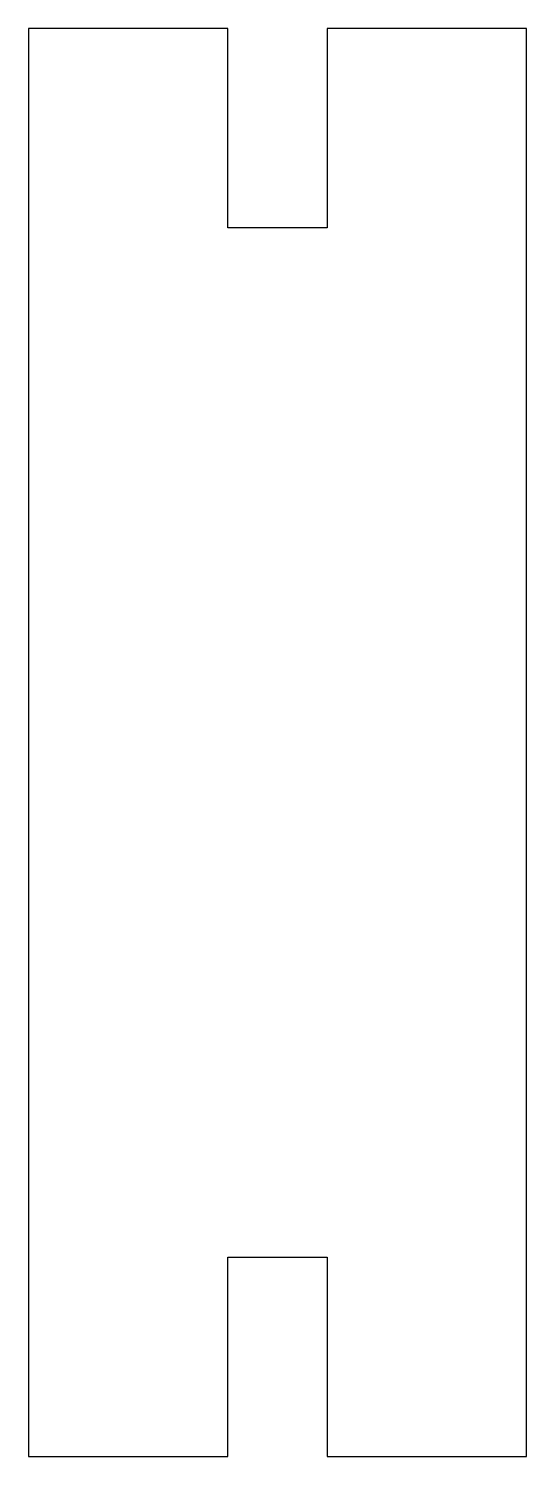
# Model space of a CAD drawing. Extents: x 54 to 129, y -1 to 214.
import ezdxf

# ---------------------------------------------------------------- set-up
doc = ezdxf.new("R2010")
doc.units = 0
doc.layers.get('0').update_dxf_attribs({"linetype": 'CONTINUOUS'})

msp = doc.modelspace()

# ---------------------------------------------------------------- linework, layer by layer
for p, q in [((53.82, 213.86), (53.82, -1.14)), ((83.82, 213.86), (53.82, 213.86)), ((83.82, 183.86), (83.82, 213.86)), ((128.82, 213.86), (98.82, 213.86)), ((98.82, 213.86), (98.82, 183.86)), ((128.82, -1.14), (128.82, 213.86)), ((98.82, 183.86), (83.82, 183.86)), ((83.82, -1.14), (83.82, 28.86)), ((83.82, 28.86), (98.82, 28.86)), ((98.82, 28.86), (98.82, -1.14)), ((53.82, -1.14), (83.82, -1.14)), ((98.82, -1.14), (128.82, -1.14))]:
    msp.add_line(p, q)

doc.saveas('drawing.dxf')
